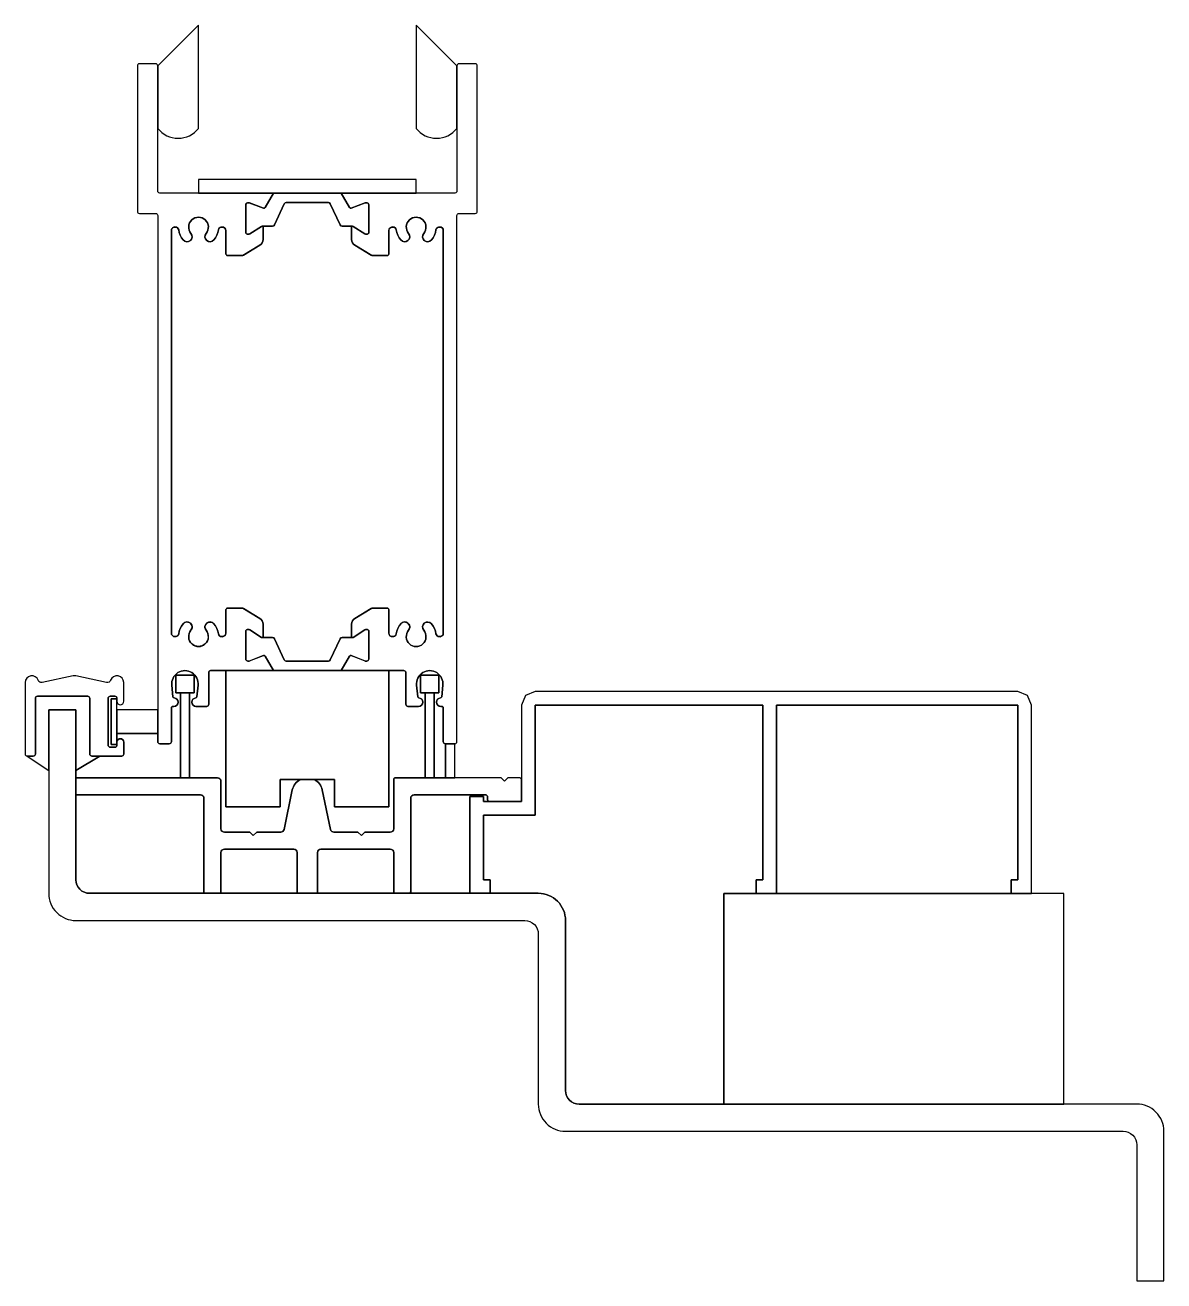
# Model space of a CAD drawing. Header units: millimetres. Extents: x 2521 to 2688, y 1650 to 1835.
import ezdxf

# ---------------------------------------------------------------- set-up
doc = ezdxf.new("R2010")
doc.units = ezdxf.units.MM

msp = doc.modelspace()

# ---------------------------------------------------------------- linework, layer by layer
for points in [[(2546.08, 1834.66), (2540.08, 1828.66), (2540.08, 1819.46, 0.485453), (2546.08, 1819.46)], [(2584.08, 1828.66), (2578.08, 1834.66), (2578.08, 1819.46, 0.485453), (2584.08, 1819.46)], [(2553.03, 1745.54, -0.414214), (2553.23, 1745.74), (2553.51, 1745.74, -0.142198), (2553.62, 1745.7), (2555.34, 1744.61, 0.206918), (2555.58, 1744.58), (2555.58, 1746.53, 0.261413), (2555.1, 1747.38), (2552.67, 1748.86, 0.137872), (2552.51, 1748.91), (2550.38, 1748.91, 0.414214), (2550.08, 1748.61), (2550.08, 1745.21, -0.414214), (2549.58, 1744.71), (2549.49, 1744.71, -0.372911), (2549, 1745.13, 0.139634), (2548.33, 1746.61, 0.998427), (2547.18, 1745.64, -2.149327), (2544.97, 1745.64, 1), (2543.82, 1746.6, 0.13936), (2543.16, 1745.13, -0.372229), (2542.66, 1744.71), (2542.58, 1744.71, -0.414214), (2542.08, 1745.21), (2542.08, 1804.46, -0.414214), (2542.58, 1804.96), (2542.66, 1804.96, -0.372229), (2543.16, 1804.53, 0.13936), (2543.82, 1803.06, 1), (2544.97, 1804.02, -2.14782), (2547.19, 1804.02, 1), (2548.33, 1803.06, 0.13936), (2549, 1804.53, -0.372229), (2549.49, 1804.96), (2549.58, 1804.96, -0.414214), (2550.08, 1804.46), (2550.08, 1801.06, 0.414214), (2550.38, 1800.76), (2552.52, 1800.76, 0.137872), (2552.68, 1800.8), (2555.1, 1802.28, 0.261413), (2555.58, 1803.13), (2555.58, 1805.09, 0.206918), (2555.34, 1805.05), (2553.62, 1803.96, -0.142198), (2553.51, 1803.93), (2553.23, 1803.93, -0.414214), (2553.03, 1804.13), (2553.03, 1808.24, -0.414214), (2553.33, 1808.54), (2553.55, 1808.54), (2555.63, 1807.73, 0.373529), (2555.88, 1807.82), (2557.1, 1809.96), (2540.38, 1809.96, -0.414214), (2540.08, 1810.26), (2540.08, 1828.66, 0.414214), (2539.78, 1828.96), (2537.38, 1828.96, 0.414214), (2537.08, 1828.66), (2537.08, 1807.26, 0.414214), (2537.38, 1806.96), (2539.78, 1806.96, -0.414214), (2540.08, 1806.66), (2540.08, 1729.26, 0.414214), (2540.38, 1728.96), (2541.78, 1728.96, 0.414214), (2542.08, 1729.26), (2542.08, 1734.26, -0.414214), (2542.28, 1734.46), (2542.45, 1734.46, 0.966756), (2542.49, 1735.7, -0.365311), (2542.31, 1735.88), (2542.14, 1737.56, -1.107794), (2546.02, 1737.56), (2545.84, 1735.88, -0.365311), (2545.66, 1735.7, 0.966756), (2545.7, 1734.46), (2547.28, 1734.46, 0.414214), (2547.58, 1734.76), (2547.58, 1739.41, -0.414214), (2547.86, 1739.71), (2557.1, 1739.71), (2555.88, 1741.85, 0.370093), (2555.63, 1741.93), (2553.55, 1741.12), (2553.33, 1741.12, -0.414214), (2553.03, 1741.42)], [(2584.08, 1806.66, -0.414214), (2584.38, 1806.96), (2586.78, 1806.96, 0.414214), (2587.08, 1807.26), (2587.08, 1828.66, 0.414214), (2586.78, 1828.96), (2584.38, 1828.96, 0.414214), (2584.08, 1828.66), (2584.08, 1819.46), (2584.08, 1810.26, -0.414214), (2583.78, 1809.96), (2567.05, 1809.96), (2568.27, 1807.81, 0.370093), (2568.52, 1807.73), (2570.6, 1808.54), (2570.82, 1808.54, -0.414214), (2571.12, 1808.24), (2571.12, 1804.13, -0.414214), (2570.92, 1803.93), (2570.64, 1803.93, -0.142198), (2570.53, 1803.96), (2568.81, 1805.05, 0.206918), (2568.58, 1805.09), (2568.58, 1803.13, 0.261413), (2569.06, 1802.28), (2571.48, 1800.8, 0.137872), (2571.64, 1800.76), (2573.78, 1800.76, 0.414214), (2574.08, 1801.06), (2574.08, 1804.46, -0.414214), (2574.58, 1804.96), (2574.66, 1804.96, -0.372229), (2575.16, 1804.53, 0.13936), (2575.82, 1803.06, 1), (2576.97, 1804.02, -2.14782), (2579.19, 1804.02, 1), (2580.33, 1803.06, 0.13936), (2581, 1804.53, -0.372229), (2581.49, 1804.96), (2581.58, 1804.96, -0.414214), (2582.08, 1804.46), (2582.08, 1745.21, -0.414214), (2581.58, 1744.71), (2581.49, 1744.71, -0.372229), (2581, 1745.13, 0.13936), (2580.33, 1746.6, 1), (2579.19, 1745.64, -2.149327), (2576.97, 1745.64, 0.998427), (2575.82, 1746.61, 0.139634), (2575.16, 1745.13, -0.372229), (2574.66, 1744.71), (2574.58, 1744.71, -0.414214), (2574.08, 1745.2), (2574.08, 1748.61, 0.414214), (2573.78, 1748.91), (2571.64, 1748.91, 0.137872), (2571.48, 1748.86), (2569.06, 1747.38, 0.261413), (2568.58, 1746.53), (2568.58, 1744.58, 0.206918), (2568.81, 1744.61), (2570.53, 1745.7, -0.142198), (2570.64, 1745.74), (2570.92, 1745.74, -0.414214), (2571.12, 1745.54), (2571.12, 1741.42, -0.414214), (2570.82, 1741.12), (2570.6, 1741.12), (2568.52, 1741.93, 0.374011), (2568.27, 1741.85), (2567.06, 1739.71), (2576.28, 1739.71, -0.414214), (2576.58, 1739.42), (2576.58, 1734.76, 0.414214), (2576.88, 1734.46), (2578.45, 1734.46, 0.966756), (2578.49, 1735.7, -0.365311), (2578.31, 1735.88), (2578.14, 1737.56, -1.107794), (2582.02, 1737.56), (2581.84, 1735.88, -0.365311), (2581.66, 1735.7, 0.966756), (2581.7, 1734.46), (2581.88, 1734.46, -0.414214), (2582.08, 1734.26), (2582.08, 1729.26, 0.414214), (2582.38, 1728.96), (2583.78, 1728.96, 0.414214), (2584.08, 1729.26)], [(2582.08, 1804.46, 0.414214), (2581.58, 1804.96, 0.418811), (2581, 1804.54, -0.140456), (2580.33, 1803.06, -1), (2579.19, 1804.02, 2.14782), (2576.97, 1804.02, -1), (2575.82, 1803.06, -0.13936), (2575.16, 1804.53, 0.372229), (2574.66, 1804.96, 0.47069), (2574.08, 1804.46), (2574.08, 1801.06, -0.414214), (2573.78, 1800.76), (2571.55, 1800.76), (2569.06, 1802.28, -0.261413), (2568.58, 1803.13), (2568.58, 1805.1), (2567.18, 1805.1, -0.291473), (2566.91, 1805.27), (2565.46, 1808.37, 0.291473), (2565.19, 1808.55), (2558.97, 1808.55, 0.291473), (2558.69, 1808.37), (2557.25, 1805.27, -0.291473), (2556.98, 1805.1), (2555.58, 1805.1), (2555.58, 1803.13, -0.261413), (2555.1, 1802.28), (2552.6, 1800.76), (2550.38, 1800.76, -0.414214), (2550.08, 1801.06), (2550.08, 1804.46, 0.414214), (2549.58, 1804.96, 0.418811), (2549, 1804.54, -0.140456), (2548.33, 1803.06, -1), (2547.19, 1804.02, 2.14782), (2544.97, 1804.02, -1), (2543.82, 1803.06, -0.13936), (2543.16, 1804.53, 0.372229), (2542.66, 1804.96, 0.47069), (2542.08, 1804.46), (2542.08, 1745.21, 0.414214), (2542.58, 1744.71, 0.418811), (2543.16, 1745.12, -0.140456), (2543.82, 1746.6, -1), (2544.97, 1745.64, 2.14782), (2547.19, 1745.64, -1.001575), (2548.33, 1746.6, -0.139449), (2549, 1745.13, 0.372328), (2549.49, 1744.71, 0.476753), (2550.08, 1745.21), (2550.08, 1748.61, -0.414214), (2550.38, 1748.91), (2552.6, 1748.91), (2555.1, 1747.38, -0.261413), (2555.58, 1746.53), (2555.58, 1744.57), (2556.98, 1744.57, -0.291473), (2557.25, 1744.39), (2558.69, 1741.29, 0.291473), (2558.97, 1741.12), (2565.19, 1741.12, 0.291473), (2565.46, 1741.29), (2566.91, 1744.39, -0.291473), (2567.18, 1744.57), (2568.58, 1744.57), (2568.58, 1746.53, -0.261413), (2569.06, 1747.38), (2571.55, 1748.91), (2573.78, 1748.91, -0.414214), (2574.08, 1748.61), (2574.08, 1745.2, 0.414214), (2574.58, 1744.71, 0.418933), (2575.16, 1745.12, -0.140562), (2575.82, 1746.6, -1.001575), (2576.97, 1745.64, 2.14782), (2579.19, 1745.64, -1), (2580.33, 1746.6, -0.13936), (2581, 1745.13, 0.372229), (2581.49, 1744.71, 0.47069), (2582.08, 1745.21)], [(2567.05, 1809.96), (2557.1, 1809.96), (2555.88, 1807.82, -0.373529), (2555.63, 1807.73), (2553.59, 1808.52, 0.197908), (2553.43, 1808.52, 0.516007), (2553.03, 1808.24), (2553.03, 1804.13, 0.414214), (2553.23, 1803.93), (2553.51, 1803.93, 0.142198), (2553.62, 1803.96), (2555.34, 1805.05, -0.142198), (2555.5, 1805.1), (2556.98, 1805.1, 0.291473), (2557.25, 1805.27), (2558.69, 1808.37, -0.291473), (2558.97, 1808.55), (2565.19, 1808.55, -0.291473), (2565.46, 1808.37), (2566.91, 1805.27, 0.291473), (2567.18, 1805.1), (2568.65, 1805.1, -0.142198), (2568.81, 1805.05), (2570.53, 1803.96, 0.142198), (2570.64, 1803.93), (2570.92, 1803.93, 0.414214), (2571.12, 1804.13), (2571.12, 1808.24, 0.516007), (2570.72, 1808.52, 0.197908), (2570.57, 1808.52), (2568.52, 1807.73, -0.370093), (2568.27, 1807.81)], [(2571.12, 1745.54, 0.414214), (2570.92, 1745.74), (2570.64, 1745.74, 0.142198), (2570.53, 1745.7), (2568.81, 1744.61, -0.142198), (2568.65, 1744.57), (2567.18, 1744.57, 0.291473), (2566.91, 1744.39), (2565.46, 1741.29, -0.291473), (2565.19, 1741.12), (2558.97, 1741.12, -0.291473), (2558.69, 1741.29), (2557.25, 1744.39, 0.291473), (2556.98, 1744.57), (2555.5, 1744.57, -0.142198), (2555.34, 1744.61), (2553.62, 1745.7, 0.142198), (2553.51, 1745.74), (2553.23, 1745.74, 0.414214), (2553.03, 1745.54), (2553.03, 1741.42, 0.414214), (2553.33, 1741.12), (2553.51, 1741.12, 0.092928), (2553.59, 1741.14), (2555.63, 1741.93, -0.370093), (2555.88, 1741.85), (2557.1, 1739.71), (2567.06, 1739.71), (2568.27, 1741.85, -0.374011), (2568.52, 1741.93), (2570.57, 1741.14, 0.092928), (2570.64, 1741.12), (2570.82, 1741.12, 0.414214), (2571.12, 1741.42)], [(2535.08, 1737.95, 0.837399), (2533.14, 1738.3, -0.384371), (2532.56, 1737.96), (2528.04, 1738.93, 0.1057), (2527.62, 1738.93), (2523.09, 1737.96, -0.384371), (2522.51, 1738.3, 0.837399), (2520.58, 1737.95), (2520.58, 1727.45, 0.414214), (2520.88, 1727.15), (2521.78, 1727.15, 0.414214), (2522.08, 1727.45), (2522.08, 1735.65, -0.414214), (2522.38, 1735.95), (2529.78, 1735.95, -0.414214), (2530.08, 1735.65), (2530.08, 1732.96), (2530.08, 1727.45, 0.414214), (2530.38, 1727.15), (2534.78, 1727.15, 0.414214), (2535.08, 1727.45), (2535.08, 1729.2, 1), (2534.08, 1729.2), (2534.08, 1728.85), (2534.08, 1728.75, -0.414214), (2533.78, 1728.45), (2533.08, 1728.45, -0.414214), (2532.78, 1728.75), (2532.78, 1735.65, -0.414214), (2533.08, 1735.95), (2533.78, 1735.95, -0.414214), (2534.08, 1735.65), (2534.08, 1735.2, 1), (2535.08, 1735.2)], [(2550.08, 1739.71), (2547.86, 1739.71, 0.414214), (2547.58, 1739.41), (2547.58, 1734.76, -0.414214), (2547.28, 1734.46), (2545.7, 1734.46, -0.966756), (2545.66, 1735.7, 0.365311), (2545.84, 1735.88), (2546.02, 1737.56, 1.107794), (2542.14, 1737.56), (2542.31, 1735.88, 0.365311), (2542.49, 1735.7, -0.966756), (2542.45, 1734.46), (2542.28, 1734.46, 0.414214), (2542.08, 1734.26), (2542.08, 1729.26, -0.414214), (2541.78, 1728.96), (2540.38, 1728.96, -0.414214), (2540.08, 1729.26), (2540.08, 1730.45), (2534.08, 1730.45), (2534.08, 1729.2, -1), (2535.08, 1729.2), (2535.08, 1727.45, -0.414214), (2534.78, 1727.15), (2531.58, 1727.15), (2528.05, 1725.02), (2528.05, 1723.95), (2543.42, 1723.95), (2543.42, 1736.45), (2542.74, 1736.45), (2542.74, 1739.06), (2545.42, 1739.06), (2545.42, 1736.45), (2544.73, 1736.45), (2544.73, 1723.95), (2548.88, 1723.95, -0.414214), (2549.38, 1723.45), (2549.38, 1716.45, 0.414214), (2549.88, 1715.95), (2553.63, 1715.95), (2554.13, 1715.45), (2554.63, 1715.95), (2558.17, 1715.95, 0.355093), (2558.66, 1716.35), (2559.87, 1722.16, -0.225966), (2561.05, 1723.7), (2558.08, 1723.7), (2558.08, 1719.7), (2550.08, 1719.7)], [(2579.42, 1736.45), (2578.74, 1736.45), (2578.74, 1739.06), (2581.42, 1739.06), (2581.42, 1736.45), (2580.73, 1736.45), (2580.73, 1723.95), (2582.38, 1723.95), (2582.38, 1728.96, -0.414214), (2582.08, 1729.26), (2582.08, 1734.26, 0.414214), (2581.88, 1734.46), (2581.7, 1734.46, -0.966756), (2581.66, 1735.7, 0.365311), (2581.84, 1735.88), (2582.02, 1737.56, 1.107794), (2578.14, 1737.56), (2578.31, 1735.88, 0.365311), (2578.49, 1735.7, -0.966756), (2578.45, 1734.46), (2576.88, 1734.46, -0.414214), (2576.58, 1734.76), (2576.58, 1739.42, 0.414214), (2576.28, 1739.71), (2574.08, 1739.71), (2574.08, 1719.7), (2566.08, 1719.7), (2566.08, 1723.7), (2563.11, 1723.7, -0.225966), (2564.28, 1722.16), (2565.49, 1716.35, 0.355093), (2565.98, 1715.95), (2569.53, 1715.95), (2570.03, 1715.45), (2570.53, 1715.95), (2574.28, 1715.95, 0.414214), (2574.78, 1716.45), (2574.78, 1723.7, -0.414214), (2575.03, 1723.95), (2579.42, 1723.95)], [(2530.08, 1732.96), (2530.08, 1735.65, 0.414214), (2529.78, 1735.95), (2522.38, 1735.95, 0.414214), (2522.08, 1735.65), (2522.08, 1727.45, -0.414214), (2521.78, 1727.15), (2520.88, 1727.15), (2524.05, 1725.04), (2524.05, 1733.95), (2528.05, 1733.95), (2528.05, 1725.02), (2531.58, 1727.15), (2530.38, 1727.15, -0.414214), (2530.08, 1727.45)], [(2533.25, 1735.55), (2534.08, 1735.55), (2534.08, 1735.65, 0.414214), (2533.78, 1735.95), (2533.08, 1735.95, 0.414214), (2532.78, 1735.65), (2532.78, 1728.75, 0.414214), (2533.08, 1728.45), (2533.78, 1728.45, 0.414214), (2534.08, 1728.75), (2534.08, 1728.85), (2533.25, 1728.85)], [(2629.08, 1734.65), (2595.58, 1734.65), (2595.58, 1718.45), (2587.98, 1718.45), (2587.98, 1708.95), (2588.98, 1708.95), (2588.98, 1706.96), (2596.05, 1706.96, -0.414214), (2600.05, 1702.96), (2600.05, 1677.96, 0.414214), (2602.05, 1675.96), (2623.33, 1675.96), (2623.33, 1706.95), (2628.08, 1706.95), (2628.08, 1708.95), (2629.08, 1708.95)], [(2684.05, 1675.96), (2602.05, 1675.96, -0.414214), (2600.05, 1677.96), (2600.05, 1702.96, 0.414214), (2596.05, 1706.96), (2530.05, 1706.96, -0.414214), (2528.05, 1708.96), (2528.05, 1733.95), (2524.05, 1733.95), (2524.05, 1706.96, 0.414214), (2528.05, 1702.96), (2594.05, 1702.96, -0.414214), (2596.05, 1700.96), (2596.05, 1675.96, 0.414214), (2600.05, 1671.96), (2682.05, 1671.96, -0.414214), (2684.05, 1669.96), (2684.05, 1649.96), (2688.05, 1649.96), (2688.05, 1671.96, 0.414214)], [(2565.49, 1716.35), (2564.28, 1722.16, 0.225966), (2563.11, 1723.7), (2561.05, 1723.7, 0.225966), (2559.87, 1722.16), (2558.66, 1716.35, -0.355093), (2558.17, 1715.95), (2554.63, 1715.95), (2554.13, 1715.45), (2553.63, 1715.95), (2549.88, 1715.95, -0.414214), (2549.38, 1716.45), (2549.38, 1723.45, 0.414214), (2548.88, 1723.95), (2528.05, 1723.95), (2528.05, 1721.45), (2546.38, 1721.45, -0.414214), (2546.88, 1720.95), (2546.88, 1707.2, 0.469198), (2547.17, 1706.96), (2549.17, 1706.96, 0.361287), (2549.38, 1707.2), (2549.38, 1712.95, -0.414214), (2549.88, 1713.45), (2560.08, 1713.45, -0.414214), (2560.58, 1712.95), (2560.58, 1707.2, 0.469198), (2560.87, 1706.96), (2563.37, 1706.96, 0.361287), (2563.58, 1707.2), (2563.58, 1712.95, -0.414214), (2564.08, 1713.45), (2574.28, 1713.45, -0.414214), (2574.78, 1712.95), (2574.78, 1707.2, 0.469198), (2575.07, 1706.96), (2577.07, 1706.96, 0.361287), (2577.28, 1707.2), (2577.28, 1720.95, -0.414214), (2577.78, 1721.45), (2588.28, 1721.45, -0.414214), (2588.58, 1721.15), (2588.58, 1720.75, 0.414214), (2588.88, 1720.45), (2593.58, 1720.45), (2593.58, 1723.65, 0.414214), (2593.28, 1723.95), (2591.58, 1723.95), (2591.08, 1723.45), (2590.58, 1723.95), (2575.03, 1723.95, 0.414214), (2574.78, 1723.7), (2574.78, 1716.45, -0.414214), (2574.28, 1715.95), (2570.53, 1715.95), (2570.03, 1715.45), (2569.53, 1715.95), (2565.98, 1715.95, -0.355093)], [(2546.88, 1720.95, 0.414214), (2546.38, 1721.45), (2528.05, 1721.45), (2528.05, 1708.96, 0.414214), (2530.05, 1706.96), (2547.08, 1706.96, -0.361287), (2546.88, 1707.2)], [(2585.98, 1721.2), (2587.98, 1721.2), (2587.98, 1720.45), (2588.88, 1720.45, -0.414214), (2588.58, 1720.75), (2588.58, 1721.15, 0.414214), (2588.28, 1721.45), (2577.78, 1721.45, 0.414214), (2577.28, 1720.95), (2577.28, 1707.2, -0.361287), (2577.07, 1706.96), (2585.98, 1706.96)], [(2560.58, 1712.95, 0.414214), (2560.08, 1713.45), (2549.88, 1713.45, 0.414214), (2549.38, 1712.95), (2549.38, 1707.2, -0.361287), (2549.17, 1706.96), (2560.78, 1706.96, -0.361287), (2560.58, 1707.2)], [(2574.78, 1712.95, 0.414214), (2574.28, 1713.45), (2564.08, 1713.45, 0.414214), (2563.58, 1712.95), (2563.58, 1707.2, -0.361287), (2563.37, 1706.96), (2574.98, 1706.96, -0.361287), (2574.78, 1707.2)]]:
    msp.add_lwpolyline(points, format="xyb", close=True)
for points in [[(2578.08, 1811.96), (2546.08, 1811.96), (2546.08, 1809.96), (2578.08, 1809.96)], [(2545.42, 1739.06), (2542.74, 1739.06), (2542.74, 1736.45), (2545.42, 1736.45)], [(2574.08, 1739.71), (2550.08, 1739.71), (2550.08, 1719.7), (2558.08, 1719.7), (2558.08, 1723.7), (2566.08, 1723.7), (2566.08, 1719.7), (2574.08, 1719.7)], [(2581.42, 1739.06), (2578.74, 1739.06), (2578.74, 1736.45), (2581.42, 1736.45)], [(2544.73, 1736.45), (2543.42, 1736.45), (2543.42, 1723.95), (2544.73, 1723.95)], [(2580.73, 1736.45), (2579.42, 1736.45), (2579.42, 1723.95), (2580.73, 1723.95)], [(2668.58, 1734.65), (2667.99, 1736.07), (2666.58, 1736.65), (2595.58, 1736.65), (2594.16, 1736.07), (2593.58, 1734.65), (2593.58, 1720.45), (2587.98, 1720.45), (2587.98, 1721.2), (2585.98, 1721.2), (2585.98, 1706.96), (2588.98, 1706.96), (2588.98, 1708.95), (2587.98, 1708.95), (2587.98, 1718.45), (2595.58, 1718.45), (2595.58, 1734.65), (2629.08, 1734.65), (2629.08, 1708.95), (2628.08, 1708.95), (2628.08, 1706.95), (2631.08, 1706.95), (2631.08, 1734.65), (2666.58, 1734.65), (2666.58, 1708.95), (2665.58, 1708.95), (2665.58, 1706.95), (2668.58, 1706.95)], [(2534.08, 1735.55), (2533.25, 1735.55), (2533.25, 1728.85), (2534.08, 1728.85)], [(2666.58, 1734.65), (2631.08, 1734.65), (2631.08, 1706.95), (2665.58, 1706.95), (2665.58, 1708.95), (2666.58, 1708.95)], [(2540.08, 1733.95), (2534.08, 1733.95), (2534.08, 1730.45), (2540.08, 1730.45)], [(2583.78, 1728.96), (2582.38, 1728.96), (2582.38, 1723.95), (2583.78, 1723.95)], [(2673.33, 1706.95), (2623.33, 1706.95), (2623.33, 1675.96), (2673.33, 1675.96)]]:
    msp.add_lwpolyline(points, close=True)

doc.saveas('drawing.dxf')
